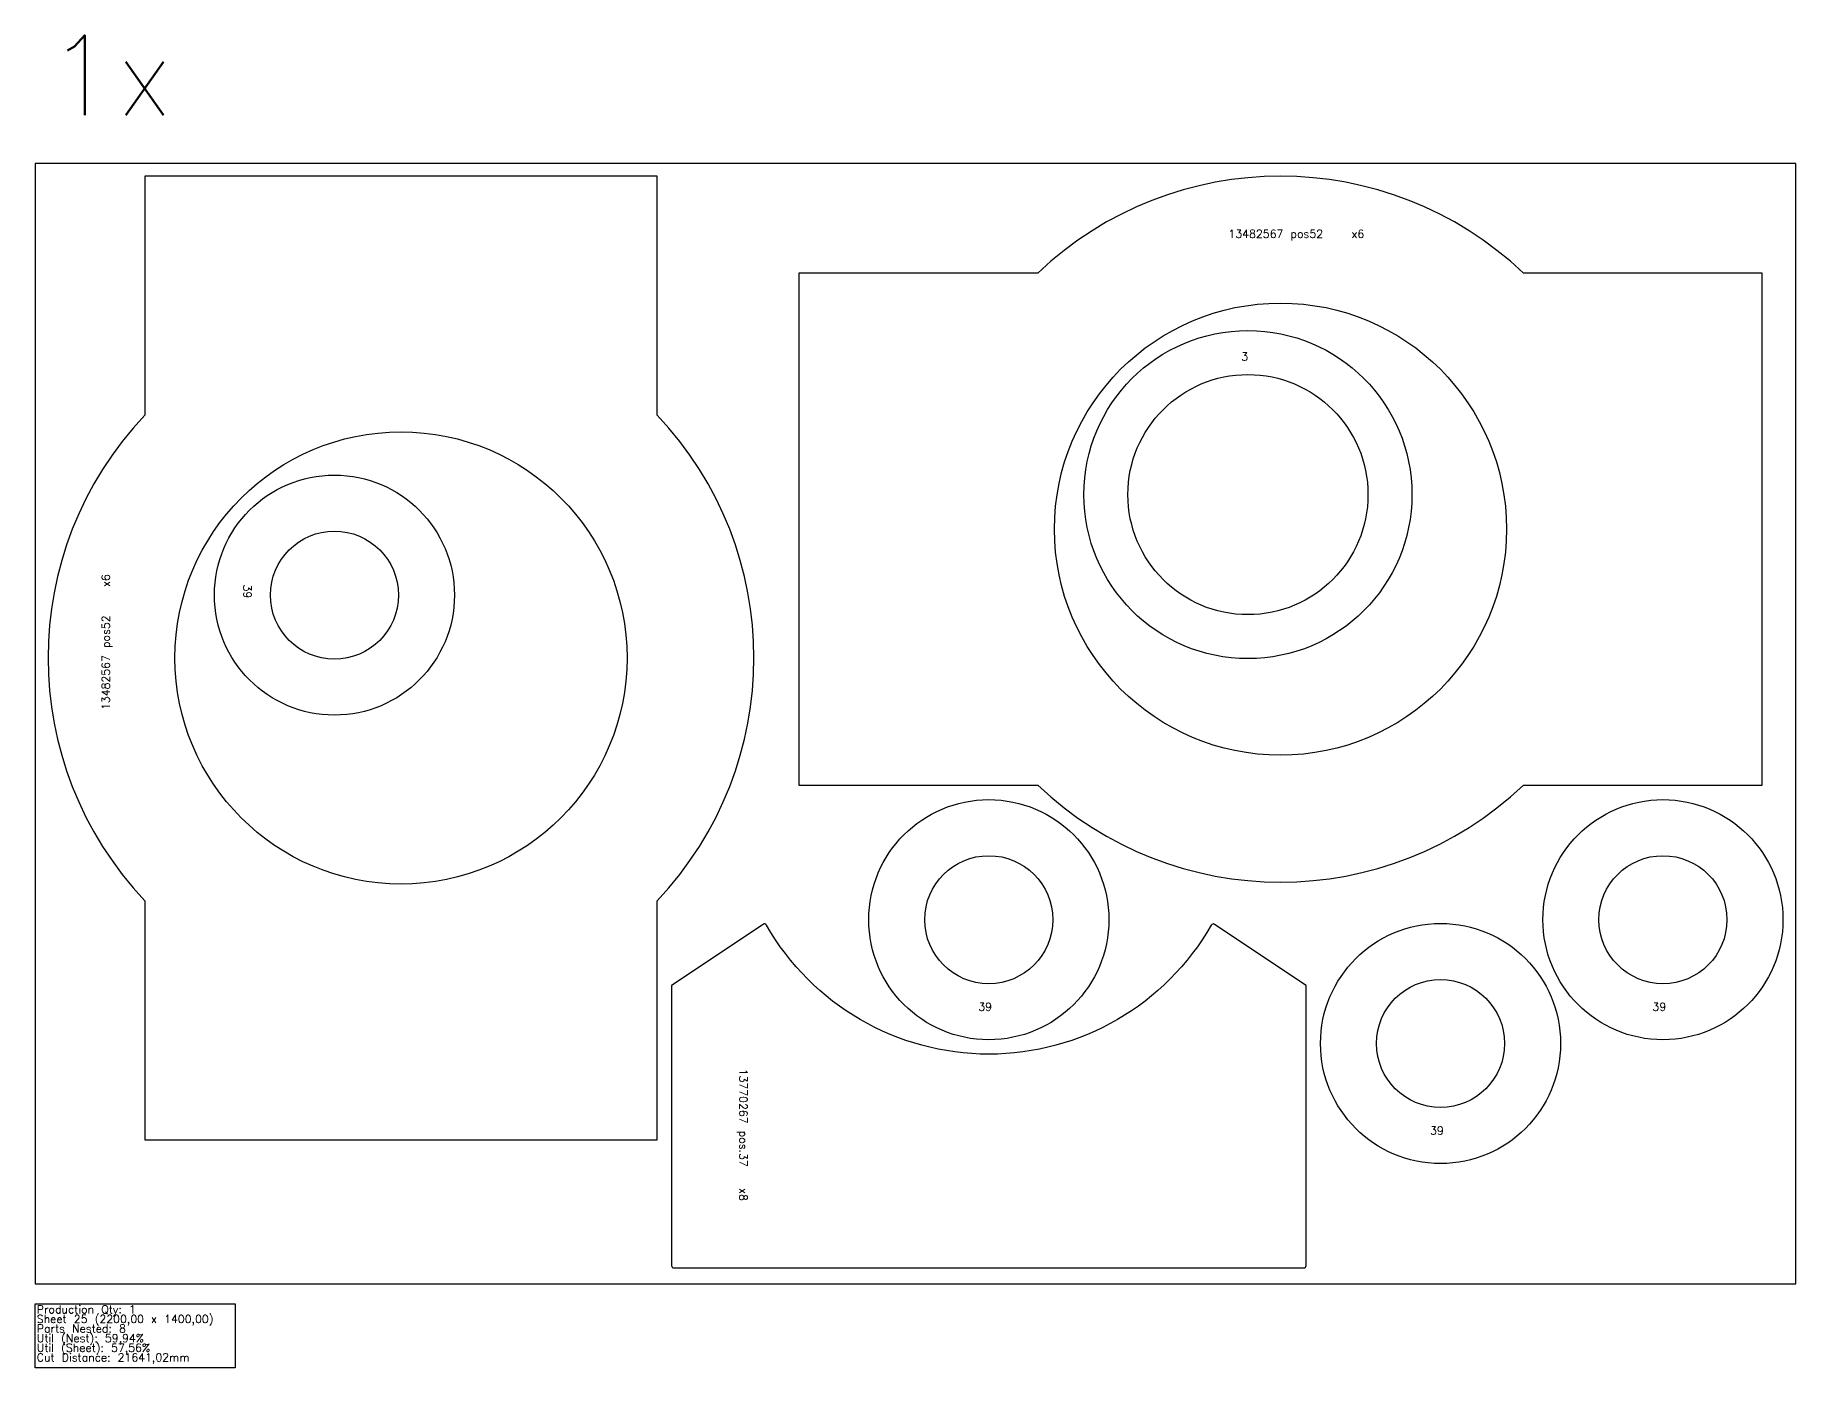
# Model space of a CAD drawing. Header units: millimetres. Extents: x 0 to 68500, y -105 to 2360.
# Drawn here: x 63960 to 66160, y -105 to 1560 of the extents above; entities that cross this region are included whole.
import ezdxf

# ---------------------------------------------------------------- set-up
doc = ezdxf.new("R2010")
doc.units = ezdxf.units.MM
for name, color, linetype in [('--NestedParts--', 7, 'Continuous'), ('sheet', 24, 'Continuous'), ('Stats', 7, 'Continuous'), ('Texto', 7, 'Continuous')]:
    doc.layers.add(name, color=color, linetype=linetype)
doc.styles.get("Standard").update_dxf_attribs({"font": 'txt.shx'})

msp = doc.modelspace()

# ---------------------------------------------------------------- linework, layer by layer
at = {"layer": '--NestedParts--', "color": 7}
for points in [[(64097.1, 180), (64737.1, 180), (64737.1, 478.6, 0.39875), (64737.1, 1085.4), (64737.1, 1384), (64097.1, 1384), (64097.1, 1085.4, 0.39875), (64097.1, 478.6)], [(64914.1, 1262.9), (64914.1, 622.9), (65212.7, 622.9, 0.39875), (65819.6, 622.9), (66118.1, 622.9), (66118.1, 1262.9), (65819.6, 1262.9, 0.39875), (65212.7, 1262.9)], [(64755.1, 372.8), (64755.1, 22.8, 0.414214), (64758.1, 19.8), (65545.1, 19.8, 0.414214), (65548.1, 22.8), (65548.1, 372.8), (65433.7, 449.1, 0.434543), (65429.5, 448.1, -0.580355), (64873.8, 448.1, 0.434543), (64869.5, 449.1)]]:
    msp.add_lwpolyline(points, format="xyb", close=True, dxfattribs=at)
for centre, radius in [((65516.1, 942.9), 282.5), ((65475.4, 986.1), 205), ((65475.4, 986.1), 150), ((64417.1, 782), 282.5), ((64333.9, 860.5), 150), ((64333.9, 860.5), 80), ((65151.6, 454.9), 150), ((65994, 454.9), 150), ((65151.6, 454.9), 80), ((65994, 454.9), 80), ((65716.1, 300.2), 150), ((65716.1, 300.2), 80)]:
    msp.add_circle(centre, radius, dxfattribs=at)
at = {"layer": 'sheet', "color": 7}
msp.add_lwpolyline([(63960, 0), (66160, 0), (66160, 1400), (63960, 1400)], close=True, dxfattribs=at)
at = {"layer": 'Stats', "color": 151}
msp.add_lwpolyline([(63960, -25), (64210, -25), (64210, -105), (63960, -105), (63960, -25)], close=True, dxfattribs=at)

# ---------------------------------------------------------------- texts
at = {"insert": (63974.8, 1560.1), "char_height": 100, "attachment_point": 1}
msp.add_mtext_dynamic_manual_height_columns('1x', width=283.974, gutter_width=1, heights=[0], dxfattribs=at)
at = {"layer": 'Stats', "color": 60}
for s, p in [('Sheet 25 (2200,00 x 1400,00)', (63962, -49)), ('Production Qty: 1', (63962, -37)), ('Parts Nested: 8', (63962, -61)), ('Util (Nest): 59,94%', (63962, -73)), ('Cut Distance: 21641,02mm', (63962, -97)), ('Util (Sheet): 57,56%', (63962, -85))]:
    msp.add_text(s, height=10, dxfattribs=at).set_placement(p)
at = {"layer": 'Texto', "color": 3, "char_height": 10, "attachment_point": 1}
for s, insert, width in [('13482567 pos52    x6', (65451.1, 1316.9), 287.95), ('3', (65467, 1163.6), 25.724), ('39', (65138.5, 351.1), 25.724), ('39', (65980.9, 351.1), 25.724), ('39', (65703, 196.4), 25.724)]:
    msp.add_mtext(s, dxfattribs=dict(at, insert=insert, width=width))
for s, insert, width, rotation in [('13482567 pos52    x6', (64043.1, 716.9), 287.95, 90), ('39', (64230.2, 873.7), 25.724, 270), ('13770267 pos.37   x8', (64849.9, 268.7), 276.873, 270)]:
    msp.add_mtext(s, dxfattribs=dict(at, insert=insert, width=width, rotation=rotation))

doc.saveas('drawing.dxf')
